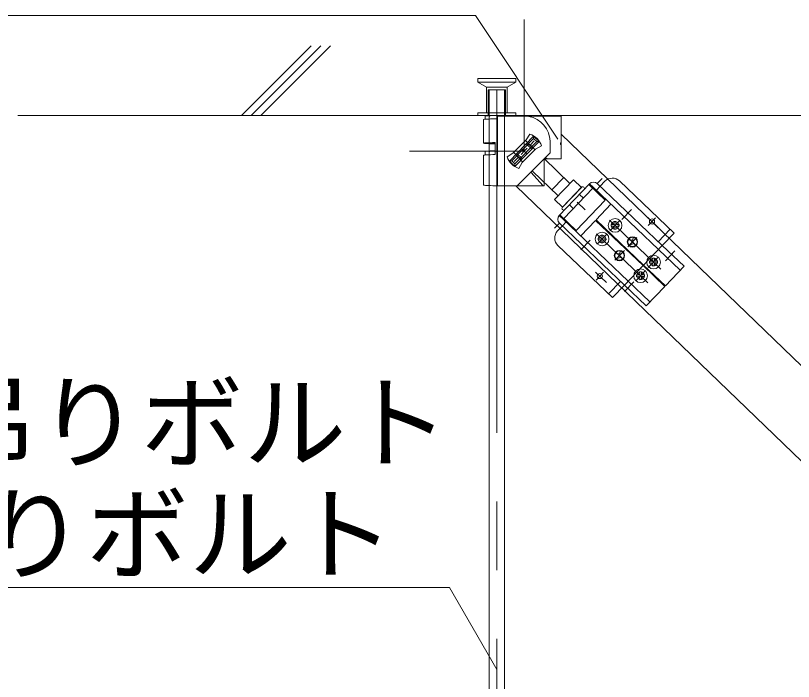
# Model space of a CAD drawing. Units: millimetres at full size, sheet at 1:40; details may follow other scales. Extents: x -7800 to 7800, y -5578 to 5491.
# Drawn here: x -7259.4 to -6806.3, y 910.9 to 1299 of the extents above; entities that cross this region are included whole.
import ezdxf
from ezdxf.enums import TextEntityAlignment as Align

# ---------------------------------------------------------------- set-up
doc = ezdxf.new("R2010")
doc.units = ezdxf.units.MM
doc.header["$LTSCALE"] = 40
for name, pattern in [('CHAIN1', [8, 5, -1, 1, -1]), ('DASHED1', [1.8, 1.2, -0.6]), ('DOUBLE_CHAIN1', [8.8, 5, -1, 0.6, -0.6, 0.6, -1])]:
    doc.linetypes.add(name, pattern=pattern)
doc.layers.add('2-6_文字', color=7, linetype='Continuous', lineweight=18)
doc.styles.add('ＭＳ ゴシック', font='')
doc.styles.get('ＭＳ ゴシック').set_extended_font_data('MS Gothic')

msp = doc.modelspace()

# ---------------------------------------------------------------- linework, layer by layer
at = {"layer": '2-6_文字'}
for p, q in [((-6991.58, 1298.97), (-7591.58, 1298.97)), ((-6991.58, 1298.97), (-6943.5, 1226.96)), ((-7087.22, 1281.29), (-7127.81, 1240.7)), ((-7081.56, 1281.29), (-7122.15, 1240.7)), ((-7075.91, 1281.29), (-7116.5, 1240.7)), ((-7258.11, 1240.7), (-4957.58, 1240.7)), ((-7006.65, 965.68), (-7516.65, 965.68)), ((-6979.1, 917.96), (-7006.65, 965.68))]:
    msp.add_line(p, q, dxfattribs=at)
at = {"layer": '2-6_文字', "color": 3}
for p, q in [((-6963.09, 1219.89), (-6963.09, 1296.58)), ((-6986.8, 1238.38), (-6986.8, 1224.58)), ((-6985.8, 1240.39), (-6985.8, 1238.56)), ((-6982.25, 1240.7), (-6984.24, 1240.7)), ((-6983.6, 1240.7), (-6983.6, 868.2)), ((-6983.6, 1238.17), (-6983.6, 1238.17)), ((-6978.6, 1240.7), (-6982.25, 1240.7)), ((-6978.6, 1240.7), (-6974.6, 1240.7)), ((-6978.6, 1240.39), (-6963.1, 1240.39)), ((-6978.6, 1201.67), (-6978.6, 1238.74)), ((-6974.6, 1240.7), (-6974.6, 868.2)), ((-6963.1, 1240.39), (-6941.6, 1240.39)), ((-6941.6, 1215.43), (-6941.6, 1240.39)), ((-6971.73, 1214.18), (-6957.7, 1228.71)), ((-6961.89, 1226.46), (-6959.91, 1229.89)), ((-6957.7, 1228.71), (-6954.46, 1225.59)), ((-6957.67, 1227.3), (-6957.7, 1228.71)), ((-6559.82, 861.2), (-6941.6, 1229.88)), ((-6980.1, 1224.93), (-6980.05, 1217.93)), ((-6970.32, 1214.21), (-6957.67, 1227.3)), ((-6961.89, 1226.46), (-6969.67, 1218.69)), ((-6955.87, 1225.56), (-6968.52, 1212.47)), ((-6954.46, 1225.59), (-6968.49, 1211.06)), ((-6962.29, 1226.07), (-6956.83, 1220.77)), ((-6959.62, 1223.48), (-6957.26, 1225.93)), ((-6957.67, 1227.3), (-6955.87, 1225.56)), ((-6955.87, 1225.56), (-6954.46, 1225.59)), ((-6948.08, 1218.93), (-6948.08, 1225.39)), ((-6941.6, 1224.89), (-6941.9, 1224.89)), ((-6941.6, 1215.43), (-6941.6, 1223.89)), ((-6963.09, 1219.89), (-7029.84, 1219.89)), ((-6985.8, 1219.79), (-6985.8, 1217.75)), ((-6969.67, 1218.69), (-6973.1, 1216.71)), ((-6969.25, 1219.11), (-6964.01, 1213.59)), ((-6948.09, 1218.91), (-6967.2, 1199.81)), ((-6963.09, 1219.89), (-6964.89, 1221.62)), ((-6963.09, 1219.89), (-6964.83, 1218.09)), ((-6956.52, 1221.09), (-6964.29, 1213.31)), ((-6963.09, 1219.89), (-6961.36, 1221.68)), ((-6963.09, 1219.89), (-6961.3, 1218.15)), ((-6956.52, 1221.09), (-6953.09, 1223.07)), ((-6986.8, 1217.57), (-6986.8, 1200.12)), ((-6970.32, 1214.21), (-6971.73, 1214.18)), ((-6968.49, 1211.06), (-6971.73, 1214.18)), ((-6968.52, 1212.47), (-6970.32, 1214.21)), ((-6966.57, 1216.29), (-6968.93, 1213.84)), ((-6951.59, 1215.72), (-6936.47, 1201.13)), ((-6941.6, 1215.43), (-6951.59, 1215.43)), ((-6951.59, 1215.43), (-6951.59, 1199.81)), ((-6949.66, 1215.43), (-6950.67, 1216.34)), ((-6968.52, 1212.47), (-6968.49, 1211.06)), ((-6964.29, 1213.31), (-6966.27, 1209.88)), ((-6952.12, 1199.81), (-6959.28, 1207.73)), ((-6958.35, 1208.35), (-6943.42, 1193.94)), ((-6978.6, 1199.81), (-6978.6, 1201.67)), ((-6947.02, 1197.41), (-6940.07, 1204.6)), ((-6925.09, 1200.93), (-6942.69, 1182.48)), ((-6925.44, 1200.57), (-6915.89, 1191.46)), ((-6917.8, 1203.95), (-6920.57, 1201.04)), ((-6920.57, 1201.04), (-6882.73, 1164.94)), ((-6916.11, 1202.38), (-6918.91, 1199.45)), ((-6907.63, 1202.58), (-6875.79, 1172.22)), ((-6978.6, 1199.81), (-6951.59, 1199.81)), ((-6617.4, 861.2), (-6968.04, 1199.81)), ((-6940.87, 1187.31), (-6929.81, 1198.87)), ((-6922.78, 1198.72), (-6923.12, 1198.36)), ((-6922.78, 1198.72), (-6884.93, 1162.63)), ((-6940.9, 1187.33), (-6945.5, 1191.78)), ((-6915.89, 1191.46), (-6932.8, 1173.73)), ((-6932.32, 1190.17), (-6927.72, 1185.72)), ((-6912.58, 1188.99), (-6921.2, 1179.95)), ((-6942.35, 1182.84), (-6932.8, 1173.73)), ((-6942.59, 1177.96), (-6945.41, 1175)), ((-6942.59, 1177.96), (-6904.74, 1141.86)), ((-6940.38, 1180.27), (-6940.03, 1180.63)), ((-6940.38, 1180.27), (-6902.53, 1144.18)), ((-6939.08, 1179.03), (-6938.71, 1178.69)), ((-6930.18, 1170.54), (-6921.55, 1179.59)), ((-6893.91, 1153.22), (-6921.55, 1179.59)), ((-6893.56, 1153.58), (-6921.2, 1179.95)), ((-6910.75, 1178.99), (-6909.75, 1179.02)), ((-6910.75, 1178.99), (-6910.72, 1177.69)), ((-6909.75, 1179.02), (-6909.72, 1177.72)), ((-6943.72, 1173.44), (-6940.92, 1176.37)), ((-6941.29, 1176.71), (-6940.92, 1176.37)), ((-6912.51, 1177.15), (-6911.21, 1177.18)), ((-6912.51, 1177.15), (-6912.49, 1176.15)), ((-6912.49, 1176.15), (-6911.19, 1176.18)), ((-6910.68, 1175.69), (-6910.65, 1174.4)), ((-6910.65, 1174.4), (-6909.65, 1174.42)), ((-6909.68, 1175.72), (-6909.65, 1174.42)), ((-6909.21, 1177.23), (-6907.91, 1177.26)), ((-6909.19, 1176.23), (-6907.89, 1176.26)), ((-6907.91, 1177.26), (-6907.89, 1176.26)), ((-6920.1, 1169.19), (-6918.8, 1169.22)), ((-6920.1, 1169.19), (-6920.08, 1168.19)), ((-6918.34, 1171.03), (-6917.34, 1171.06)), ((-6918.34, 1171.03), (-6918.31, 1169.73)), ((-6917.34, 1171.06), (-6917.31, 1169.76)), ((-6916.8, 1169.27), (-6915.5, 1169.3)), ((-6915.5, 1169.3), (-6915.48, 1168.3)), ((-6900.07, 1167.04), (-6899.65, 1169.71)), ((-6882.73, 1164.94), (-6875.79, 1172.22)), ((-6943.52, 1164.96), (-6911.68, 1134.59)), ((-6920.08, 1168.19), (-6918.78, 1168.22)), ((-6918.27, 1167.73), (-6918.24, 1166.44)), ((-6918.24, 1166.44), (-6917.24, 1166.46)), ((-6917.27, 1167.76), (-6917.24, 1166.46)), ((-6916.78, 1168.27), (-6915.48, 1168.3)), ((-6900.07, 1167.04), (-6902.19, 1168.71)), ((-6900.07, 1167.04), (-6901.93, 1165.09)), ((-6901.93, 1165.09), (-6899.07, 1166.09)), ((-6901.51, 1168.18), (-6899.92, 1168.01)), ((-6900.07, 1167.04), (-6898.11, 1165.18)), ((-6882.73, 1164.94), (-6870.06, 1152.86)), ((-6907.66, 1159.08), (-6909.78, 1160.75)), ((-6909.1, 1160.22), (-6907.51, 1160.05)), ((-6907.66, 1159.08), (-6907.24, 1161.75)), ((-6907.66, 1159.08), (-6909.53, 1157.13)), ((-6909.53, 1157.13), (-6906.66, 1158.13)), ((-6907.66, 1159.08), (-6905.71, 1157.22)), ((-6890.08, 1155.76), (-6888.78, 1155.79)), ((-6890.08, 1155.76), (-6890.06, 1154.76)), ((-6888.32, 1157.6), (-6887.32, 1157.62)), ((-6888.32, 1157.6), (-6888.29, 1156.3)), ((-6887.32, 1157.62), (-6887.29, 1156.32)), ((-6886.78, 1155.83), (-6885.48, 1155.86)), ((-6885.48, 1155.86), (-6885.46, 1154.86)), ((-6893.91, 1153.22), (-6893.56, 1153.58)), ((-6893.91, 1153.22), (-6881.24, 1141.14)), ((-6893.56, 1153.58), (-6880.9, 1141.5)), ((-6890.06, 1154.76), (-6888.76, 1154.79)), ((-6888.25, 1154.3), (-6888.22, 1153)), ((-6888.22, 1153), (-6887.22, 1153.02)), ((-6887.25, 1154.32), (-6887.22, 1153.02)), ((-6886.76, 1154.83), (-6885.46, 1154.86)), ((-6870.06, 1152.86), (-6880.9, 1141.5)), ((-6897.67, 1147.8), (-6896.37, 1147.83)), ((-6897.67, 1147.8), (-6897.65, 1146.8)), ((-6897.65, 1146.8), (-6896.35, 1146.83)), ((-6895.91, 1149.64), (-6894.91, 1149.66)), ((-6895.91, 1149.64), (-6895.88, 1148.34)), ((-6895.84, 1146.34), (-6895.81, 1145.04)), ((-6894.91, 1149.66), (-6894.88, 1148.36)), ((-6894.84, 1146.36), (-6894.81, 1145.06)), ((-6894.37, 1147.87), (-6893.07, 1147.9)), ((-6894.35, 1146.87), (-6893.05, 1146.9)), ((-6893.07, 1147.9), (-6893.05, 1146.9)), ((-6911.68, 1134.59), (-6904.74, 1141.86)), ((-6904.74, 1141.86), (-6892.08, 1129.78)), ((-6895.81, 1145.04), (-6894.81, 1145.06)), ((-6892.08, 1129.78), (-6881.24, 1141.14))]:
    msp.add_line(p, q, dxfattribs=at)
at = {"layer": '2-6_文字', "color": 4, "linetype": 'DASHED1', "lineweight": 9}
for p, q in [((-6968.1, 1262.2), (-6990.1, 1262.2)), ((-6968.1, 1260.2), (-6990.1, 1260.2)), ((-6985.1, 1257.2), (-6985.1, 1242.2)), ((-6973.1, 1257.2), (-6985.1, 1257.2)), ((-6984.1, 1255.7), (-6984.1, 1240.7)), ((-6984.1, 1255.7), (-6983.6, 1255.7)), ((-6974.1, 1255.7), (-6983.6, 1255.7)), ((-6983.6, 1255.7), (-6983.6, 1215.7)), ((-6974.6, 1255.7), (-6974.6, 1215.7)), ((-6974.1, 1255.7), (-6974.1, 1240.7)), ((-6973.1, 1257.2), (-6973.1, 1242.2)), ((-6990.1, 1242.2), (-6990.1, 1240.7)), ((-6968.1, 1242.2), (-6990.1, 1242.2)), ((-6968.1, 1242.2), (-6968.1, 1240.7))]:
    msp.add_line(p, q, dxfattribs=at)
at = {"layer": '2-6_文字', "color": 4, "linetype": 'CHAIN1', "lineweight": 9}
msp.add_line((-6979.1, 1255.8), (-6979.1, 781.2), dxfattribs=at)
at = {"layer": '2-6_文字', "color": 3, "linetype": 'DASHED1'}
for p, q in [((-6983.6, 1240.7), (-6983.6, 1215.7)), ((-6983.6, 1240.16), (-6983.6, 1225.68)), ((-6974.6, 1240.7), (-6974.6, 1215.7)), ((-6962, 1224.26), (-6958.77, 1221.13)), ((-6961.4, 1224.87), (-6958.17, 1221.75)), ((-6983.6, 1219.56), (-6983.59, 1199.88)), ((-6968.02, 1218.02), (-6964.78, 1214.9)), ((-6967.42, 1218.64), (-6964.19, 1215.52)), ((-6922.78, 1198.72), (-6925.09, 1200.93)), ((-6940.03, 1180.63), (-6923.12, 1198.36)), ((-6918.91, 1199.45), (-6921.11, 1197.14)), ((-6930.96, 1194.78), (-6928.65, 1192.57)), ((-6936.83, 1188.63), (-6934.51, 1186.42)), ((-6940.38, 1180.27), (-6942.69, 1182.48)), ((-6940.92, 1176.37), (-6938.71, 1178.69)), ((-6885.04, 1167.15), (-6878.1, 1174.42)), ((-6893.56, 1153.58), (-6882.73, 1164.94)), ((-6884.93, 1162.63), (-6872.27, 1150.55)), ((-6896.22, 1155.43), (-6895.88, 1155.79)), ((-6904.74, 1141.86), (-6893.91, 1153.22)), ((-6913.99, 1136.8), (-6907.06, 1144.07)), ((-6902.53, 1144.18), (-6889.87, 1132.1))]:
    msp.add_line(p, q, dxfattribs=at)
at = {"layer": '2-6_文字', "color": 3, "linetype": 'CHAIN1'}
for p, q in [((-6906.18, 1180.19), (-6900.69, 1185.95)), ((-6913.39, 1179.75), (-6883.46, 1151.21)), ((-6912.94, 1173.83), (-6907.65, 1179.38)), ((-6891.18, 1181.36), (-6884.86, 1175.33)), ((-6890.85, 1176.71), (-6886.64, 1181.12)), ((-6920.99, 1171.79), (-6891.06, 1143.25)), ((-6920.4, 1166.01), (-6914.88, 1171.8)), ((-6902.81, 1164.17), (-6897.52, 1169.71)), ((-6930.09, 1162.37), (-6924.7, 1168.03)), ((-6910.27, 1156.35), (-6904.75, 1162.14)), ((-6880.86, 1156.04), (-6875.36, 1161.8)), ((-6885.22, 1157.98), (-6890.88, 1152.05)), ((-6921.55, 1149.52), (-6915.23, 1143.5)), ((-6921.3, 1144.78), (-6916.86, 1149.44)), ((-6897.97, 1144.61), (-6892.44, 1150.41)), ((-6904.76, 1138.21), (-6899.37, 1143.87))]:
    msp.add_line(p, q, dxfattribs=at)
at = {"layer": '2-6_文字', "color": 4, "linetype": 'DASHED1', "lineweight": 9}
for points in [[(-6990.1, 1262.2), (-6990.1, 1260.2), (-6985.1, 1257.2)], [(-6968.1, 1262.2), (-6968.1, 1260.2), (-6973.1, 1257.2)]]:
    msp.add_lwpolyline(points, dxfattribs=at)
at = {"layer": '2-6_文字', "color": 3}
for points in [[(-6978.6, 1238.74), (-6980.02, 1238.74), (-6981.4, 1238.72), (-6982.7, 1238.69), (-6983.87, 1238.66), (-6984.88, 1238.61), (-6985.7, 1238.56), (-6986.3, 1238.51), (-6986.67, 1238.45), (-6986.8, 1238.38)], [(-6983.6, 1240.16), (-6983.08, 1240.46), (-6982.7, 1240.68)], [(-6978.6, 1238.74), (-6978.6, 1240.39), (-6978.6, 1240.7)], [(-6980.12, 1224.93), (-6981.5, 1224.92), (-6982.78, 1224.89), (-6983.94, 1224.85), (-6984.94, 1224.81), (-6985.75, 1224.76), (-6986.34, 1224.7), (-6986.69, 1224.64), (-6986.8, 1224.58), (-6986.66, 1224.51), (-6986.27, 1224.45), (-6985.65, 1224.4), (-6984.82, 1224.35), (-6983.8, 1224.3), (-6982.61, 1224.27), (-6981.31, 1224.24), (-6980.11, 1224.23)], [(-6980.12, 1224.79), (-6980.92, 1224.77), (-6981.66, 1224.75), (-6982.3, 1224.73), (-6982.82, 1224.7), (-6983.22, 1224.66), (-6983.48, 1224.63), (-6983.6, 1224.59), (-6983.55, 1224.55), (-6983.36, 1224.51), (-6983.03, 1224.48), (-6982.56, 1224.45), (-6981.97, 1224.42), (-6981.27, 1224.4), (-6980.5, 1224.38), (-6980.12, 1224.37)], [(-6941.9, 1224.89), (-6941.9, 1223.89), (-6941.6, 1223.89)], [(-6983.6, 1219.56), (-6983.08, 1219.86), (-6982.7, 1220.08)], [(-6980.07, 1217.93), (-6981.45, 1217.91), (-6982.74, 1217.88), (-6983.9, 1217.85), (-6984.91, 1217.8), (-6985.72, 1217.75), (-6986.32, 1217.69), (-6986.68, 1217.63), (-6986.8, 1217.57)], [(-6940.9, 1187.33), (-6929.79, 1198.84), (-6934.39, 1203.29), (-6945.5, 1191.78)]]:
    msp.add_lwpolyline(points, dxfattribs=at)
at = {"layer": '2-6_文字', "color": 3, "linetype": 'DOUBLE_CHAIN1'}
msp.add_lwpolyline([(-6978.6, 1199.81), (-6980.02, 1199.81), (-6981.4, 1199.83), (-6982.7, 1199.86), (-6983.87, 1199.89), (-6984.88, 1199.94), (-6985.7, 1199.99), (-6986.3, 1200.04), (-6986.79, 1200.12)], dxfattribs=at)
at = {"layer": '2-6_文字', "color": 3}
for centre, radius in [((-6910.2, 1176.71), 4), ((-6910.2, 1176.71), 2.25), ((-6888.68, 1178.98), 1.5), ((-6917.79, 1168.75), 4), ((-6917.79, 1168.75), 2.25), ((-6900.07, 1167.04), 3), ((-6900.07, 1167.04), 3), ((-6900.07, 1167.04), 2.7), ((-6907.66, 1159.08), 3), ((-6907.66, 1159.08), 3), ((-6907.66, 1159.08), 2.7), ((-6887.77, 1155.31), 4), ((-6887.77, 1155.31), 2.25), ((-6895.36, 1147.35), 4), ((-6919.05, 1147.14), 1.5), ((-6895.36, 1147.35), 2.25)]:
    msp.add_circle(centre, radius, dxfattribs=at)
for centre, radius, start, end in [((-6980.42, 1199.86), 40.88, 92.5588, 97.554), ((-6963.08, 1225.39), 15, 10.5472, 90), ((-6963.09, 1219.89), 10.5, 17.6267, 72.3739), ((-6963.08, 1225.39), 15, 0, 10.5472), ((-6981.29, 1189.25), 30.86, 87.7565, 98.3983), ((-6963.09, 1219.89), 10.5, 197.6258, 252.3738), ((-6922.78, 1198.72), 3.2, 46.3543, 136.3543), ((-6911.77, 1198.24), 6, 46.3543, 136.3543), ((-6929.09, 1198.18), 1, 316.2702, 136.2702), ((-6940.15, 1186.62), 1, 136.2702, 316.2702), ((-6940.38, 1180.27), 3.2, 136.3543, 226.3543), ((-6939.38, 1169.3), 6, 136.3543, 226.3543), ((-6911.22, 1177.68), 0.5, 271.2701, 1.2701), ((-6911.18, 1175.68), 0.5, 1.2701, 91.2701), ((-6909.22, 1177.73), 0.5, 181.2702, 271.2702), ((-6909.18, 1175.73), 0.5, 91.2702, 181.2702), ((-6918.81, 1169.72), 0.5, 271.2701, 1.2701), ((-6916.81, 1169.77), 0.5, 181.2702, 271.2702), ((-6918.77, 1167.72), 0.5, 1.2701, 91.2701), ((-6916.77, 1167.77), 0.5, 91.2702, 181.2702), ((-6888.79, 1156.29), 0.5, 271.2701, 1.2701), ((-6886.79, 1156.33), 0.5, 181.2702, 271.2702), ((-6888.75, 1154.29), 0.5, 1.2701, 91.2701), ((-6886.75, 1154.33), 0.5, 91.2702, 181.2702), ((-6896.38, 1148.33), 0.5, 271.2701, 1.2701), ((-6896.34, 1146.33), 0.5, 1.2701, 91.2701), ((-6894.38, 1148.37), 0.5, 181.2702, 271.2702), ((-6894.34, 1146.37), 0.5, 91.2702, 181.2702)]:
    msp.add_arc(centre, radius, start, end, dxfattribs=at)

# ---------------------------------------------------------------- texts
at = {"layer": '2-6_文字', "style": 'ＭＳ ゴシック'}
for s, p in [('吊りボルト', (-7306.65, 1026.58)), ('：3/8”吊りボルト', (-7516.65, 961.68))]:
    msp.add_text(s, height=43.99, dxfattribs=at).set_placement(p, align=Align.BOTTOM_LEFT)

doc.saveas('drawing.dxf')
